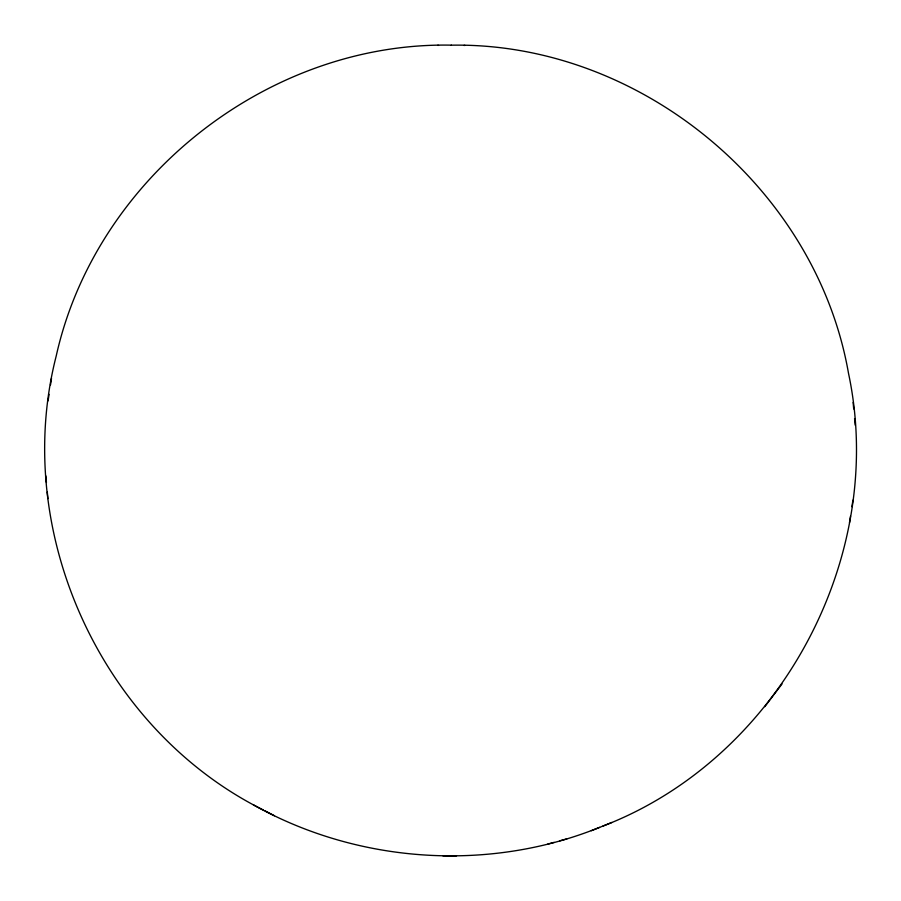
<?xml version="1.0" encoding="UTF-8"?>
<svg xmlns="http://www.w3.org/2000/svg" width="901" height="901" viewBox="0 0 901 901"><rect width="100%" height="100%" fill="white"/><g stroke="black" fill="none" stroke-linecap="round" stroke-linejoin="round"><path stroke-width="1.35" d="M451.3 45.151C268.521 41.592 95.81 177.61 56.189 356.098C11.251 531.41 101.205 729.224 263.283 809.988M602.938 826.071C778.734 758.597 887.699 557.539 848.517 373.374C816.126 187.611 639.654 41.953 451.243 45.185M48.08 400.877L49.082 394.334M50.512 384.851L51.503 378.341M849.497 522.693L850.488 516.183M851.918 506.711L852.92 500.168M764.803 706.677L772.945 695.966M773.677 694.964L782.045 683.949M253.372 804.83C357.742 863.451 488.545 872.371 599.582 827.377M591.338 830.711L611.869 822.455M559.791 840.802L566.898 838.876M547.808 844.068L554.138 842.367M442.887 855.826L456.514 855.849M463.947 45.422L464.927 45.399M437.672 45.354L438.539 45.377M265.097 810.889L274.422 815.743M853.112 402.409L853.709 408.975M854.565 418.56L855.173 425.148M45.827 475.886L46.435 482.474M47.291 492.059L47.888 498.625"/></g></svg>
